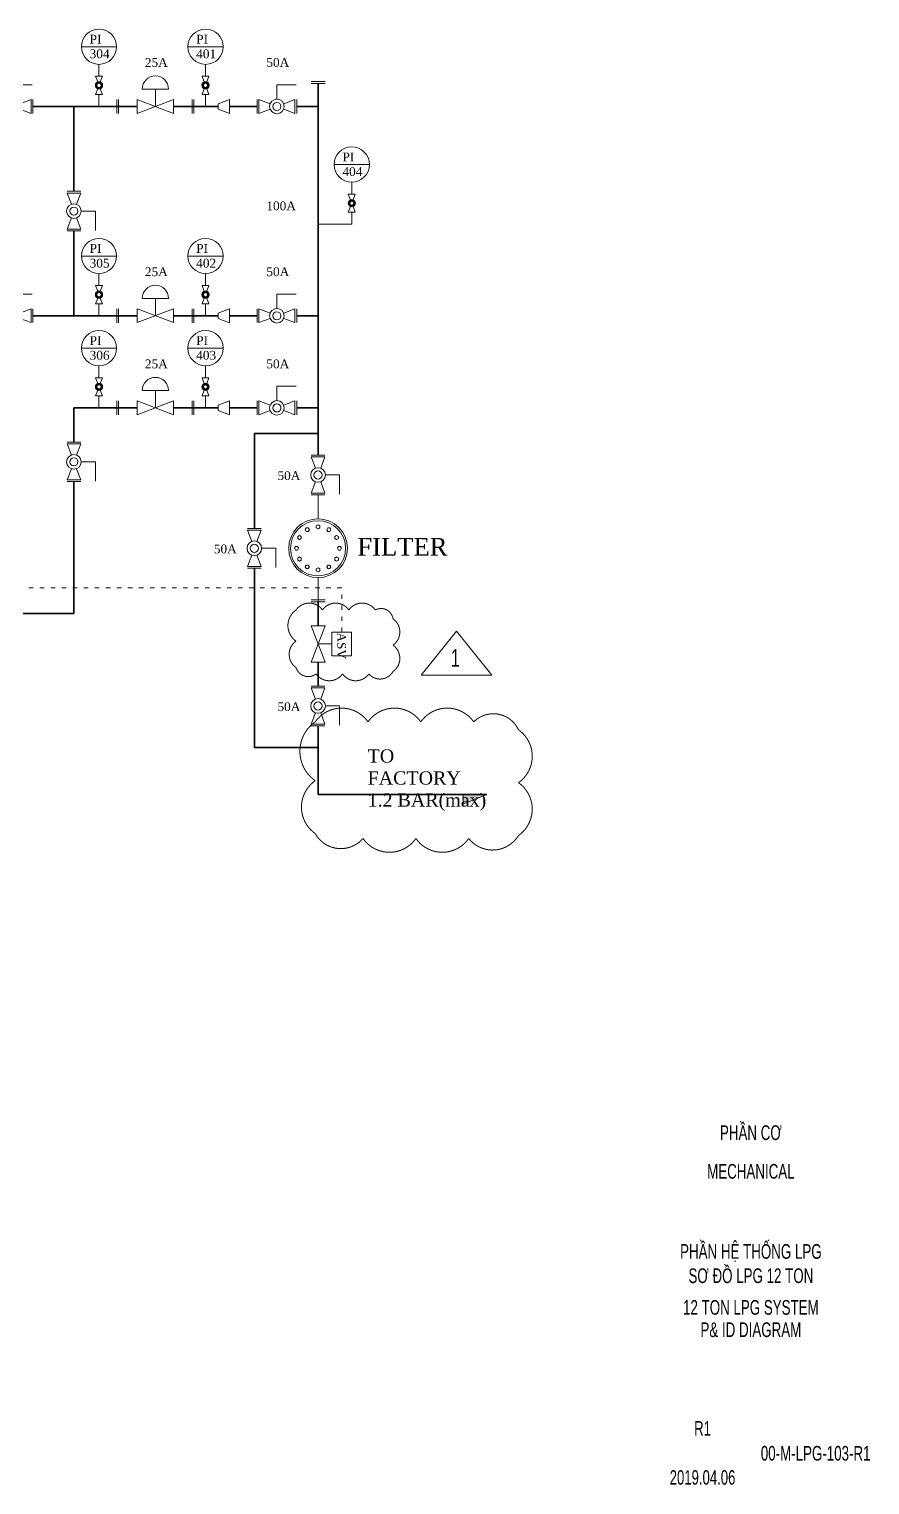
# Model space of a CAD drawing. Header units: inches. Extents: x 769 to 1086, y -873 to -669.
# Drawn here: x 971.7 to 1086.2, y -867.3 to -669.2 of the extents above; entities that cross this region are included whole.
import ezdxf
from ezdxf.enums import TextEntityAlignment as Align

# ---------------------------------------------------------------- set-up
doc = ezdxf.new("R2010")
doc.units = ezdxf.units.IN
doc.header["$MEASUREMENT"] = 0
doc.linetypes.add('ACAD_ISO03W100', pattern=[30, 12, -18])
doc.layers.get('0').update_dxf_attribs({"lineweight": 5})
for name, color, linetype, lineweight in [('TEXT', 1, 'Continuous', 5), ('VALVE', 7, 'Continuous', 5), ('VAPOR LINE', 2, 'Continuous', 35)]:
    doc.layers.add(name, color=color, linetype=linetype, lineweight=lineweight)
doc.styles.add('Arial', font='arial.ttf', dxfattribs={"height": 1.6})
doc.styles.get("Standard").update_dxf_attribs({"font": 'times.ttf'})

# ---------------------------------------------------------------- blocks, each defined once
blk = doc.blocks.new('REGULATOR')
for p, q in [((158.02, 156.39), (161.03, 156.39)), ((159.52, 154.42), (159.52, 156.39)), ((157.47, 153.64), (157.47, 155.21)), ((157.47, 155.21), (161.58, 153.64)), ((161.58, 155.21), (157.47, 153.64)), ((161.58, 153.64), (161.58, 155.21))]:
    blk.add_line(p, q)
blk.add_arc((159.52, 156.39), 1.5, 0, 180)
blk = doc.blocks.new('BALL VV')
for p, q in [((151.6, 155.26), (151.6, 156.87)), ((151.6, 156.87), (153.79, 156.87)), ((149.35, 153.64), (149.35, 155.21)), ((149.55, 153.64), (149.55, 155.21)), ((149.55, 155.21), (150.83, 154.72)), ((150.83, 154.13), (149.55, 153.64)), ((153.65, 155.21), (152.38, 154.72)), ((152.38, 154.13), (153.65, 153.64)), ((153.65, 153.64), (153.65, 155.21)), ((153.85, 153.64), (153.85, 155.21))]:
    blk.add_line(p, q)
for radius in [0.83, 0.464]:
    blk.add_circle((151.6, 154.42), radius)
blk = doc.blocks.new('STOP VV')
at = {"layer": 'VALVE'}
h = blk.add_hatch(color=256, dxfattribs=at)
h.dxf.hatch_style = 1
h.paths.add_polyline_path([(1002.34, -533.21, 1), (1004, -533.21, 1)])
h.paths.add_polyline_path([(1003.64, -533.21, -1), (1002.71, -533.21, -1)], flags=16)
for p, q in [((1001.12, -534), (1001.12, -532.42)), ((1001.12, -532.42), (1002.4, -532.91)), ((1002.4, -533.51), (1001.12, -534)), ((1005.22, -532.42), (1003.95, -532.91)), ((1003.95, -533.51), (1005.22, -534)), ((1005.22, -534), (1005.22, -532.42))]:
    blk.add_line(p, q)
for radius in [0.83, 0.464]:
    blk.add_circle((1003.17, -533.21), radius)
blk = doc.blocks.new('*U22')
blk.add_lwpolyline([(0, 0.23), (-0.2, 0.12), (-0.2, -0.12), (0, -0.23), (0.2, -0.12), (0.2, 0.12)], close=True)
blk = doc.blocks.new('*U23')
at = {"color": 0, "linetype": 'ByBlock', "lineweight": -2, "transparency": 16777216}
blk.add_blockref('*U22', (1000.74, -505.78), dxfattribs=at)
for p, rotation in [((998.63, -507), 59.99999999999999), ((999.52, -506.11), 29.99999999999999), ((1001.96, -506.11), 329.9999999999999), ((1002.85, -507), 299.9999999999999), ((998.3, -508.22), 90), ((1003.18, -508.22), 269.9999999999999), ((998.63, -509.44), 120), ((999.52, -510.33), 149.9999999999999), ((1000.74, -510.66), 180), ((1001.96, -510.33), 210), ((1002.85, -509.44), 240)]:
    blk.add_blockref('*U22', p, dxfattribs=dict(at, rotation=rotation))
blk = doc.blocks.new('FILLER')
for radius in [3.33, 3.13]:
    blk.add_circle((1000.74, -508.22), radius)
blk.add_blockref('*U23', (0, 0))

msp = doc.modelspace()

# ---------------------------------------------------------------- hatches: boundary and pattern name
h = msp.add_hatch(color=256)
h.dxf.hatch_style = 1
h.paths.add_polyline_path([(1030.81, -773.38), (1030.81, -774.67), (1034.01, -773.38)])

# ---------------------------------------------------------------- linework, layer by layer
for p, q in [((978.83, -671.58), (983.62, -671.58)), ((993.33, -671.58), (998.12, -671.58)), ((981.22, -673.97), (981.22, -675.61)), ((995.73, -673.97), (995.73, -675.61)), ((1012, -676.33), (1010.1, -676.33)), ((1012, -676.57), (1010.1, -676.57)), ((981.22, -678.07), (981.22, -679.71)), ((983.66, -678.76), (983.66, -680.65)), ((983.9, -678.76), (983.9, -680.65)), ((993.9, -678.76), (993.9, -680.65)), ((994.14, -678.76), (994.14, -680.65)), ((995.73, -678.07), (995.73, -679.71)), ((998.97, -678.76), (997.44, -679.35)), ((997.44, -680.06), (997.44, -679.35)), ((998.97, -680.65), (998.97, -678.76)), ((997.44, -680.06), (998.97, -680.65)), ((1013.25, -687.61), (1018.04, -687.61)), ((1015.64, -690.01), (1015.64, -691.65)), ((1015.64, -694.11), (1015.64, -695.74)), ((1015.64, -695.74), (1011.05, -695.74)), ((978.83, -700.07), (983.62, -700.07)), ((993.33, -700.07), (998.12, -700.07)), ((981.22, -702.47), (981.22, -704.1)), ((995.73, -702.47), (995.73, -704.1)), ((981.22, -706.56), (981.22, -708.2)), ((983.66, -707.25), (983.66, -709.15)), ((983.9, -707.25), (983.9, -709.15)), ((993.9, -707.25), (993.9, -709.15)), ((994.14, -707.25), (994.14, -709.15)), ((995.73, -706.56), (995.73, -708.2)), ((998.97, -707.25), (997.44, -707.84)), ((998.97, -709.15), (998.97, -707.25)), ((997.44, -708.56), (997.44, -707.84)), ((997.44, -708.56), (998.97, -709.15)), ((978.83, -712.61), (983.62, -712.61)), ((993.33, -712.61), (998.12, -712.61)), ((981.22, -715.01), (981.22, -716.64)), ((995.73, -715.01), (995.73, -716.64)), ((981.22, -719.1), (981.22, -720.74)), ((995.73, -719.1), (995.73, -720.74)), ((983.66, -719.79), (983.66, -721.69)), ((983.9, -719.79), (983.9, -721.69)), ((993.9, -719.79), (993.9, -721.69)), ((994.14, -719.79), (994.14, -721.69)), ((998.97, -719.79), (997.44, -720.38)), ((997.44, -721.1), (997.44, -720.38)), ((997.44, -721.1), (998.97, -721.69)), ((998.97, -721.69), (998.97, -719.79)), ((1011.05, -732.57), (1011.05, -735.86)), ((1011.05, -743.85), (1011.05, -747.13)), ((1010.1, -746.89), (1012, -746.89)), ((1010.1, -747.13), (1012, -747.13)), ((1010.1, -750.42), (1012, -750.42)), ((1012, -750.42), (1010.1, -755.34)), ((1012, -755.34), (1010.1, -750.42)), ((1011.05, -752.88), (1012.92, -752.88)), ((1012.92, -751.25), (1012.92, -754.5)), ((1012.92, -751.25), (1015.62, -751.25)), ((1015.62, -751.25), (1015.62, -754.5)), ((1029.89, -751.14), (1025.1, -757.14)), ((1029.89, -751.14), (1034.69, -757.14)), ((1012.92, -754.5), (1015.62, -754.5)), ((1010.1, -755.34), (1012, -755.34)), ((1025.1, -757.14), (1034.69, -757.14)), ((1034.01, -773.38), (1030.81, -774.67)), ((1030.81, -774.67), (1030.81, -773.38))]:
    msp.add_line(p, q)
at = {"linetype": 'ACAD_ISO03W100', "ltscale": 0.05}
for p, q in [((1014.27, -745.23), (889.34, -745.23)), ((1014.27, -751.25), (1014.27, -745.23))]:
    msp.add_line(p, q, dxfattribs=at)
at = {"const_width": 0.137}
for points in [[(1008.05, -748.25, -0.520567), (1011.65, -748.25, -0.520567), (1015.24, -748.25, -0.520567), (1018.84, -748.25, -0.520567), (1021.25, -749.44, -0.520567), (1021.25, -753.04, -0.520567), (1021.25, -756.63, -0.520567), (1017.97, -756.95, -0.520567), (1014.38, -756.95, -0.520567), (1010.78, -756.95, -0.520567), (1008.05, -756.09, -0.520567), (1008.05, -752.49, -0.520567)], [(1010.66, -763.48, -0.520567), (1017.85, -763.48, -0.520567), (1025.04, -763.48, -0.520567), (1032.24, -763.48, -0.520567), (1038.34, -764.56, -0.520567), (1038.34, -771.76, -0.520567), (1038.34, -778.95, -0.520567), (1031.56, -779.36, -0.520567), (1024.37, -779.36, -0.520567), (1017.17, -779.36, -0.520567), (1010.66, -778.68, -0.520567), (1010.66, -771.49, -0.520567)]]:
    msp.add_lwpolyline(points, format="xyb", close=True, dxfattribs=at)
for centre in [(981.22, -671.58), (995.73, -671.58), (1015.64, -687.61), (981.22, -700.07), (995.73, -700.07), (981.22, -712.61), (995.73, -712.61)]:
    msp.add_circle(centre, 2.4)
at = {"layer": 'VAPOR LINE'}
for p, q in [((1011.05, -676.57), (1011.05, -727.17)), ((986.44, -679.71), (972.22, -679.71)), ((977.81, -679.71), (977.81, -691.25)), ((991.36, -679.71), (997.44, -679.71)), ((998.97, -679.71), (1002.74, -679.71)), ((1008.14, -679.71), (1011.05, -679.71)), ((977.81, -696.65), (977.81, -708.2)), ((986.44, -708.2), (972.22, -708.2)), ((997.44, -708.2), (991.36, -708.2)), ((1002.74, -708.2), (998.97, -708.2)), ((1008.14, -708.2), (1011.05, -708.2)), ((977.81, -720.74), (977.81, -725.38)), ((986.44, -720.74), (977.81, -720.74)), ((997.44, -720.74), (991.36, -720.74)), ((1002.74, -720.74), (998.97, -720.74)), ((1008.14, -720.74), (1011.05, -720.74)), ((1011.05, -724.25), (1002.39, -724.25)), ((1002.39, -724.25), (1002.39, -737.15)), ((977.81, -730.78), (977.81, -748.71)), ((1002.39, -742.55), (1002.39, -766.95)), ((977.81, -748.71), (950.07, -748.71)), ((1011.05, -747.13), (1011.05, -750.42)), ((1011.05, -755.34), (1011.05, -758.62)), ((1011.05, -764.02), (1011.05, -773.38)), ((1011.05, -766.95), (1002.39, -766.95)), ((1011.05, -773.38), (1034.01, -773.38))]:
    msp.add_line(p, q, dxfattribs=at)

# ---------------------------------------------------------------- block references
at = {"xscale": 1.19891179583941, "yscale": 1.19891179583941, "zscale": 1.19891179583941}
for name, p in [('REGULATOR', (797.65, -864.85)), ('BALL VV', (787.76, -864.85)), ('BALL VV', (823.69, -864.85)), ('BALL VV', (787.76, -893.34)), ('REGULATOR', (797.65, -893.34)), ('BALL VV', (823.69, -893.34)), ('REGULATOR', (797.65, -905.88)), ('BALL VV', (823.69, -905.88)), ('FILLER', (-188.75, -130.54))]:
    msp.add_blockref(name, p, dxfattribs=at)
at = {"xscale": 1.19891179583941, "yscale": 1.19891179583941, "zscale": 1.19891179583941, "rotation": 270}
for p in [(792.67, -512.2), (792.67, -546.33), (825.91, -548.12), (817.24, -558.1), (825.91, -579.56)]:
    msp.add_blockref('BALL VV', p, dxfattribs=at)
at = {"layer": 'VALVE', "xscale": 0.5994558979197052, "yscale": 0.5994558979197052, "zscale": 0.5994558979197052, "rotation": 270}
for p in [(1300.86, -75.48), (1315.36, -75.48), (1335.28, -91.52), (1300.86, -103.97), (1315.36, -103.97), (1300.86, -116.52), (1315.36, -116.52)]:
    msp.add_blockref('STOP VV', p, dxfattribs=at)

# ---------------------------------------------------------------- texts
at = {"style": 'Arial', "width": 0.65}
for s, height, p in [('1', 2.4, (1029.74, -755.98)), ('PHẦN CƠ', 2, (1069.98, -820.4)), ('MECHANICAL', 2, (1069.98, -825.66)), ('PHẦN HỆ THỐNG LPG', 2, (1069.98, -836.57)), ('SƠ ĐỒ LPG 12 TON', 2, (1069.98, -839.87)), ('12 TON LPG SYSTEM', 2, (1069.98, -844.18)), ('P& ID DIAGRAM', 2, (1069.98, -847.22)), ('R1', 1.969, (1063.4, -860.63)), ('00-M-LPG-103-R1', 2, (1078.8, -864.04)), ('2019.04.06', 1.969, (1063.4, -867.31))]:
    msp.add_text(s, height=height, dxfattribs=at).set_placement(p, align=Align.CENTER)
note = msp.add_mtext_dynamic_manual_height_columns('PI\\P', width=4.6482, gutter_width=1, heights=[2.76, 0], dxfattribs=dict(insert=(979.95, -669.95), char_height=1.199, attachment_point=1))
for column, words in zip(note.columns.linked_columns, ['304']):
    column.text = words
note = msp.add_mtext_dynamic_manual_height_columns('PI\\P', width=4.6482, gutter_width=1, heights=[2.76, 0], dxfattribs=dict(insert=(994.46, -669.95), char_height=1.199, attachment_point=1))
for column, words in zip(note.columns.linked_columns, ['401']):
    column.text = words
at = {"char_height": 1.199, "attachment_point": 1}
for s, insert in [('25A', (987.47, -673.12)), ('50A', (1004.01, -673.12)), ('PI\\P404', (1014.37, -685.98)), ('100A', (1004.01, -692.64)), ('25A', (987.47, -701.61)), ('50A', (1004.01, -701.61)), ('25A', (987.47, -714.15)), ('50A', (1004.01, -714.15)), ('50A', (1005.52, -729.36)), ('50A', (996.86, -739.34)), ('50A', (1005.52, -760.81))]:
    msp.add_mtext_dynamic_manual_height_columns(s, width=4.6482, gutter_width=1, heights=[0], dxfattribs=dict(at, insert=insert))
note = msp.add_mtext_dynamic_manual_height_columns('PI\\P', width=4.6482, gutter_width=1, heights=[2.76, 0], dxfattribs=dict(insert=(979.95, -698.44), char_height=1.199, attachment_point=1))
for column, words in zip(note.columns.linked_columns, ['305']):
    column.text = words
note = msp.add_mtext_dynamic_manual_height_columns('PI\\P', width=4.6482, gutter_width=1, heights=[2.76, 0], dxfattribs=dict(insert=(994.46, -698.44), char_height=1.199, attachment_point=1))
for column, words in zip(note.columns.linked_columns, ['402']):
    column.text = words
note = msp.add_mtext_dynamic_manual_height_columns('PI\\P', width=4.6482, gutter_width=1, heights=[2.76, 0], dxfattribs=dict(insert=(979.95, -710.98), char_height=1.199, attachment_point=1))
for column, words in zip(note.columns.linked_columns, ['306']):
    column.text = words
note = msp.add_mtext_dynamic_manual_height_columns('PI\\P', width=4.6482, gutter_width=1, heights=[2.76, 0], dxfattribs=dict(insert=(994.46, -710.98), char_height=1.199, attachment_point=1))
for column, words in zip(note.columns.linked_columns, ['403']):
    column.text = words
at = {"insert": (1014.86, -751.3), "char_height": 1.199, "attachment_point": 1, "rotation": 270}
msp.add_mtext_dynamic_manual_height_columns('ASV', width=6.2934, gutter_width=1, heights=[0], dxfattribs=at)
at = {"layer": 'TEXT', "attachment_point": 1}
for s, width, insert, char_height in [('FILTER', 8.5013, (1016.4, -738.45), 2.398), ('TO FACTORY\\P1.2 BAR(max)', 15.7153, (1017.8, -767.22), 1.7984)]:
    msp.add_mtext_dynamic_manual_height_columns(s, width=width, gutter_width=1, heights=[0], dxfattribs=dict(at, insert=insert, char_height=char_height))

doc.saveas('drawing.dxf')
